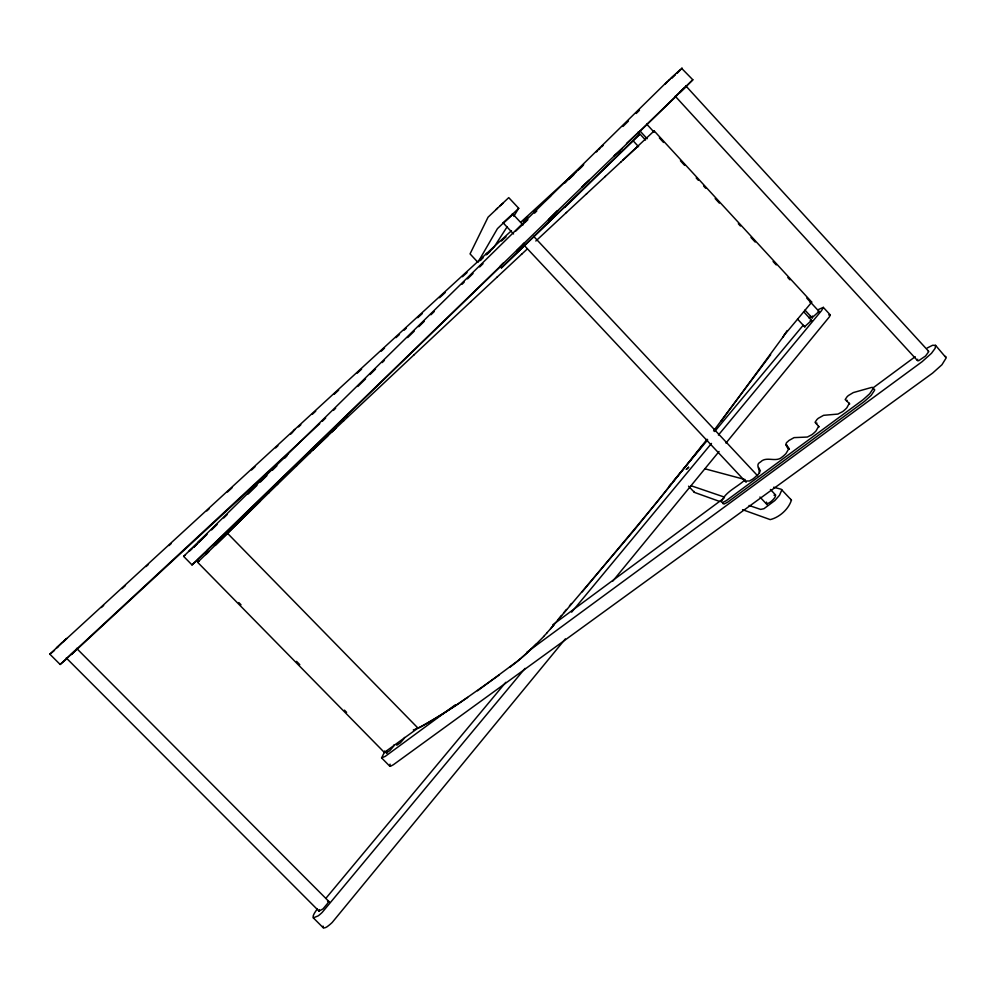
<?xml version="1.0" encoding="UTF-8"?>
<svg xmlns="http://www.w3.org/2000/svg" width="996" height="996" viewBox="0 0 996 996"><rect width="100%" height="100%" fill="white"/><g stroke="black" fill="none" stroke-linecap="round" stroke-linejoin="round"><path stroke-width="1.49" d="M518.717 208.289L497.44 228.644L477.931 262.346L470.05 253.893L488.065 217.178L508.744 197.631L518.717 208.289L513.799 216.281M773.693 487.231L781.175 489.235L791.434 500.092C788.645 509.143 779.395 517.422 770.207 519.613L742.555 509.678M781.872 489.858L779.519 495.261L774.876 500.515L763.944 508.707L760.645 509.417L749.079 505.47M818.637 309.432L823.331 307.378L830.191 314.836L829.556 316.641L725.96 443.083M823.331 307.378L821.551 310.628L718.415 435.053M323.065 926.081C322.343 929.691 327.037 927.102 328.207 925.882A13.11 2.639 -47.2 0 0 332.178 922.483L565.33 638.934M390.096 764.144L389.747 766.185L390.457 766.298L393.42 764.691L932.592 373.114L941.942 364.748L946.2 357.875L935.555 345.351L932.605 345.276L927.139 348.027M917.702 359.257L917.403 360.054A9.699 2.017 -40.6 0 0 918.748 360.652L925.521 356.033L928.683 351.737A9.686 2.017 -40.6 0 0 928.11 351.04M846.625 401.089L846.998 400.268M816.471 423.835L816.869 423.001M766.472 502.109C765.725 507.748 779.88 494.651 773.992 495.186M67.367 658.232L60.146 664.469L49.8 654.123L511.458 230.711M60.146 664.469L319.753 423.661M507.188 226.727L493.867 247.369M681.737 68.463L692.83 79.792L679.845 92.69M782.682 337.445L787.139 330.572M784.3 335.216L720.942 421.408M317.388 908.701L314.587 912.934A20.381 3.934 -47 0 0 313.155 916.158L313.329 917.864L323.289 927.824M384.543 752.042L381.605 757.894L389.747 766.185M770.655 354.725L713.559 430.919M812.574 316.031L811.802 317.176A6.325 0.909 -41.8 0 0 812.412 317.45L818.849 311.574A6.312 0.909 -41.8 0 0 818.226 311.312M196.685 560.698L192.016 564.919L183.638 556.378L666.349 82.469L682.048 67.989M707.11 439.236L658.344 500.478L582.125 591.948M811.64 302L654.16 130.887L653.127 131.933M701.869 446.183L634.713 529.499L550.514 628.8M612.64 581.266L719.062 451.499M525.041 668.378L322.156 912.448A13.11 2.527 -47 0 1 318.197 915.859L313.329 917.864M571.654 612.142L711.48 443.432M325.767 898.454L505.806 682.31M557.523 620.209L561.507 615.441M563.487 613.05L566.475 609.465M569.463 605.879L571.455 603.489M668.926 486.459L670.918 484.068M672.91 481.69L707.72 439.883M714.68 431.529L803.199 325.244M783.977 335.453L811.603 302.348A7.595 1.046 -41.9 0 0 810.881 302.062L810.122 302.485M553.95 624.965L547.128 632.622M56.386 647.985L62.225 642.308M192.016 564.919L692.83 79.792M197.121 560.101L205.263 552.407L204.728 552.979M467.634 697.424L457.899 703.96A399.894 58.278 -43.1 0 1 423.275 725.3A74.762 12.052 -44.8 0 1 418.407 727.802L384.356 752.453L197.631 562.292L227.885 532.947A75.808 0.847 -43.5 0 1 231.657 529.225A405.023 4.084 -43.6 0 1 260.417 501.025M524.419 243.074L516.588 250.706M809.175 318.085L810.694 316.367M567.932 180.015L576.286 171.798M522.514 244.954L524.182 243.111M548.373 219.954L557.312 210.841M549.008 219.494L557.623 210.866M499.942 266.467L503.129 263.156M543.592 636.469L547.302 632.609M685.497 86.913L686.132 86.216L675.711 96.276M543.729 636.494L532.412 647.96A51.742 9.026 -44.4 0 1 517.098 661.605L509.927 667.196M188.879 551.411L196.922 543.903L193.946 546.854M665.291 84.013L667.146 82.108M680.642 69.683L677.243 73.181M596.467 151.952L597.388 150.994M493.281 247.967L486.77 254.378M75.933 649.915L76.991 648.757L67.056 658.132M293.471 430.87L294.306 430.06M227.885 532.947L225.756 535.101A211.476 2.415 -43.4 0 1 216.082 544.688L215.31 545.447M515.667 231.172L525.241 222.133M671.64 78.323L675.363 74.439L671.18 78.186M684.688 87.735L679.608 92.665M496.095 209.459L497.353 208.226M598.608 149.786L600.028 148.379M207.118 534.254L193.747 547.252M211.55 529.909L217.091 524.481M223.739 517.957L227.063 514.695M248.116 494.053L256.98 485.363M260.305 482.101L266.953 475.578M272.493 470.149L276.925 465.804M284.682 458.197L286.898 456.019M322.355 421.258L325.68 417.996M333.436 410.389L335.652 408.211M357.813 386.485L365.569 378.878M370.002 374.533L375.542 369.093M382.19 362.581L384.406 360.403M407.675 337.582L414.324 331.07M418.756 326.713L424.296 321.285M430.944 314.761L434.268 311.511M461.97 284.346L464.186 282.167M467.51 278.905L473.05 273.477M479.699 266.953L483.023 263.691M525.689 221.859L527.905 219.68M534.566 213.144L536.794 210.965M579.411 169.171L582.672 165.971M622.948 126.467L628.451 121.064M636.17 113.507L639.469 110.27M213.43 544.538C216.916 541.04 205.761 551.473 207.019 550.564M536.184 644.101L532.374 647.823A51.244 8.939 -44.4 0 1 521.867 657.41M668.403 80.863L669.785 79.518M268.796 492.858L260.093 501.324A405.534 4.096 -43.6 0 0 231.309 529.548A76.393 0.859 -43.5 0 0 227.511 533.308L418.071 728.201A75.347 12.139 -44.8 0 0 422.976 725.686A400.392 58.366 -43.1 0 0 457.65 704.321L499.021 675.139M268.484 493.145L277.623 484.268M214.339 543.841L500.527 266.48M622.276 148.491L614.93 155.339M637.776 133.464L676.533 95.915M277.324 484.554L296.509 465.954M622.662 160.356L654.16 130.887M296.235 466.203L309.681 453.205M626.534 143.474L637.565 133.103M581.838 187.074L589.034 180.288M205.774 552.12L207.654 550.315M309.445 453.417L313.055 449.955A52.004 0.635 -43.5 0 1 327.958 435.713L343.657 420.835M63.557 641.71L66.707 638.448L63.545 641.113M582.112 187.074L589.333 180.313M486.073 254.49L487.48 253.208L486.309 254.391M74.974 650.849L71.152 654.459M486.173 254.403L487.467 253.233L486.459 254.129M601.559 146.898L603.103 145.441M331.855 432.003L335.814 428.243M619.96 151.143L613.972 155.986M343.558 420.947L347.467 417.262M312.271 448.611C308.86 451.748 315.969 445.137 312.545 448.275M347.33 417.399L413.975 354.875M470.685 301.8L497.091 277.125M413.788 355.062L470.909 301.589M521.518 254.341L527.27 248.975M535.836 241.007L566.537 212.409M496.867 277.349L521.755 254.105M586.407 193.959L605.369 176.367M566.263 212.671L586.681 193.697M637.664 146.537L620.657 162.224M294.642 429.737L295.277 429.164M294.418 430.123L293.795 430.695M71.426 654.497L288.018 453.977M605.082 176.641L620.944 161.937M191.842 548.833L189.34 551.112M520.634 222.307L583.706 164.589M101.355 607.535L103.659 605.431M121.998 588.636L125.434 585.486M146.063 566.575L148.367 564.483M168.996 545.571L171.287 543.48M206.832 510.923L209.123 508.819M227.462 492.024L232.043 487.816M251.54 469.963L254.976 466.813M275.606 447.914L277.909 445.81M290.521 434.268L292.812 432.164M298.539 426.911L300.829 424.806M312.296 414.311L315.732 411.161M334.083 394.354L338.665 390.158M357.004 373.351L361.585 369.155M381.082 351.302L384.518 348.152M395.985 337.656L399.421 334.507M404.003 330.299L406.306 328.194M417.76 317.699L422.354 313.503M439.547 297.742L445.274 292.5M462.48 276.739L467.062 272.543M480.819 259.944L483.11 257.839M486.546 254.69L489.982 251.54M501.449 241.044L506.043 236.836M523.236 221.087L527.818 216.891M533.545 211.638L535.848 209.534M545.011 201.13L550.751 195.888M564.508 183.289L566.799 181.185M569.09 179.081L573.671 174.885M199.088 560.997L197.631 562.292M499.768 205.948L502.856 203.346L500.864 204.952M564.894 207.317L639.569 134.398L501.262 268.049L564.657 206.944L564.047 207.591M479.948 260.703L480.719 260.018M577.531 170.665L579.112 169.295M54.506 650.351L53.348 651.359A20.779 0.647 -43 0 1 50.759 653.513L49.8 654.123M58.415 646.416L56.76 647.811M184.97 555.32L183.638 556.378M552.668 624.903L724.03 498.125M872.894 387.992L915.2 356.693M455.321 704.844L385.24 756.362L381.605 757.894M526.66 652.405L922.122 361.685L931.472 353.306L935.157 348.289L935.555 345.351M477.532 690.776L517.21 661.332A51.244 8.939 -44.4 0 0 520.933 658.219M810.184 320.563L810.819 320.226A6.337 0.921 -41.9 0 1 811.416 320.513L804.955 326.427A6.349 0.921 -41.9 0 1 804.37 326.115M415.419 729.022L418.395 727.802M828.684 314.923L830.191 314.836M327.497 900.894L328.419 900.982A8.989 1.731 -47 0 1 327.447 903.559L323.028 908.875L318.994 911.116L66.284 657.97M704.757 468.755L745.22 479.599M785.844 444.627C794.621 454.736 781.935 444.863 787.587 441.788A3.486 0.685 -42 0 1 789.044 440.419L794.086 437.618L807.358 437.045L811.84 434.717A6.872 1.382 -41.7 0 0 815.973 431.019L818.625 426.375M691.236 485.799L724.49 497.116M719.261 501.312L694.523 492.422A14.579 2.627 -42.7 0 1 694.212 491.476M944.806 356.257L945.926 356.705M849.762 403.903L845.181 399.545L846.961 396.894A3.623 0.722 -41.4 0 1 848.455 395.499L853.311 392.586L871.164 387.556A15.538 3.162 -41.2 0 1 873.056 388.701L869.682 393.769L863.022 399.757L726.246 500.677L722.66 502.519L721.229 501.947C725.088 492.149 736.268 487.629 743.651 481.031L749.428 480.993L752.827 479.026A6.648 1.32 -42.3 0 0 756.823 475.453C763.546 471.631 753.499 465.356 760.521 461.995C766.273 455.832 775.971 462.754 781.922 457.176A6.76 1.345 -42 0 0 785.993 453.541L788.745 448.847M790.712 499.444L791.434 500.092M76.568 648.334L329.539 902.115M238.828 602.58L241.007 604.796M296.534 661.356L299.796 664.681M344.429 710.148L346.608 712.364M384.705 751.171L386.884 753.387M688.56 486.173L694.274 492.236M512.38 213.592L523 224.947M533.619 236.301L757.695 475.851M770.443 489.484L775.747 495.161M502.93 222.631L513.55 233.973M524.17 245.315L746.129 482.276M759.936 497.016L767.368 504.96M646.715 124.151L654.086 132.169M659.352 137.884L663.56 142.465M680.417 160.779L684.625 165.361M696.204 177.948L698.308 180.239M703.574 185.966L705.691 188.244M715.165 198.553L719.373 203.134M738.335 223.727L740.439 226.017M750.972 237.459L755.18 242.04M773.083 261.5L776.245 264.936M787.824 277.523L789.928 279.814M806.785 298.128L819.422 311.86M639.818 130.775L647.176 138.768M804.955 310.08L812.313 318.073M638.112 132.032L645.495 140.038M803.61 311.673L812.039 320.837M633.294 140.959L638.561 146.673M797.535 319.069L804.905 327.062M685.858 85.917L928.446 351.078M675.201 96.164L917.341 360.428M819.16 426.898L815.052 422.304L816.869 419.64A3.561 0.697 -41.7 0 1 818.339 418.27L823.592 415.32L837.922 414.075L842.604 411.622A6.997 1.419 -41.4 0 0 846.812 407.85L849.339 403.255M787.898 447.067L789.417 449.271M722.635 503.428L724.067 504.013L727.653 502.183L864.516 401.376L871.176 395.387L874.538 390.32A15.538 3.187 -41.2 0 0 873.853 389.013M758.591 467.498L760.458 471.046M759.475 471.905L759.711 472.876M413.303 729.943A208.264 34.337 -46.5 0 1 414.361 729.47M208.687 551.871A66.67 0.747 -43.4 0 1 205.898 554.56M384.356 752.453A8.678 1.37 -45.4 0 1 384.556 751.395M312.856 450.142A52.514 0.635 -43.5 0 1 327.896 435.762M396.956 744.311A7.258 1.17 -45.3 0 0 396.819 745.182L400.38 742.829L403.878 738.771A7.258 1.17 -45.3 0 0 404.525 737.451M386.996 751.221A7.221 1.145 -45.4 0 0 386.373 752.876L389.897 750.561L393.383 746.502A7.221 1.145 -45.4 0 0 393.98 744.871M318.994 911.116A8.989 1.731 -47 0 1 319.367 909.659M688.597 467.286L686.344 469.328L688.597 467.286M787.002 445.324L787.139 445.959L787.002 445.324M198.192 542.285L206.247 534.752L198.192 542.285M503.652 222.668L512.84 214.065L503.652 222.668"/></g></svg>
